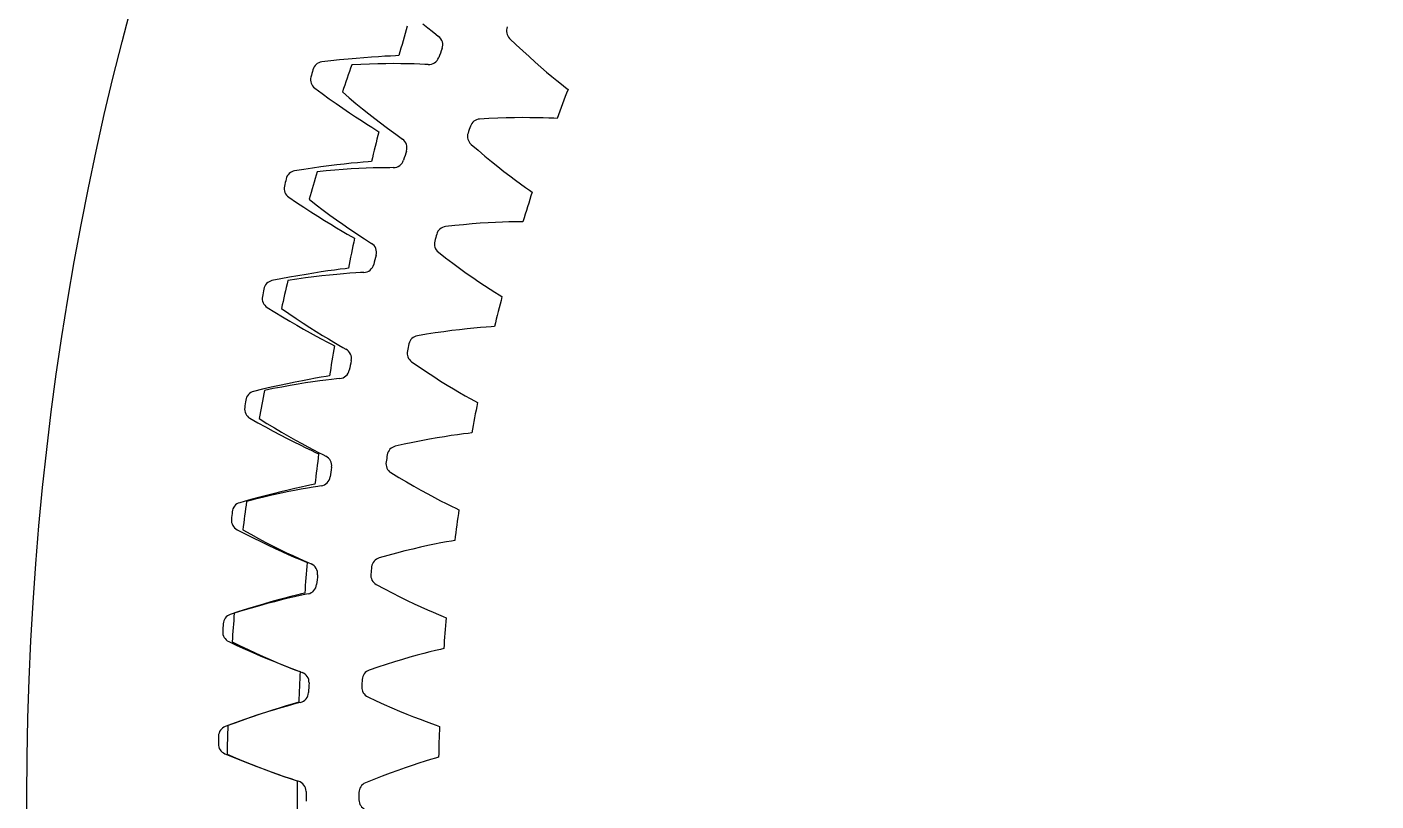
# Model space of a CAD drawing. Header units: millimetres. Extents: x -171 to 171, y -171 to 171.
# Drawn here: x -171.3 to -94.8, y -0.3 to 43.7 of the extents above; entities that cross this region are included whole.
import ezdxf

# ---------------------------------------------------------------- set-up
doc = ezdxf.new("R2010")
doc.units = ezdxf.units.MM

msp = doc.modelspace()

# ---------------------------------------------------------------- linework, layer by layer
at = {"layer": 'fixed_ring'}
for p, q in [((-154.094903, 41.734365), (-154.609004, 41.675667)), ((-153.596647, 41.788179), (-154.094903, 41.734365)), ((-153.115714, 41.835954), (-153.596647, 41.788179)), ((-152.653441, 41.877939), (-153.115714, 41.835954)), ((-152.21149, 41.914398), (-152.653441, 41.877939)), ((-151.791991, 41.945609), (-152.21149, 41.914398)), ((-151.397806, 41.971859), (-151.791991, 41.945609)), ((-151.033016, 41.993443), (-151.397806, 41.971859)), ((-150.704045, 42.01063), (-151.033016, 41.993443)), ((-150.42298, 42.023571), (-150.704045, 42.01063)), ((-150.231007, 42.031472), (-150.42298, 42.023571)), ((-155.002906, 40.185872), (-154.584999, 39.880751)), ((-154.584999, 39.880751), (-154.178452, 39.587707)), ((-154.178452, 39.587707), (-153.783981, 39.308475)), ((-153.783981, 39.308475), (-153.402869, 39.043498)), ((-153.402869, 39.043498), (-153.036691, 38.793369)), ((-153.036691, 38.793369), (-152.687439, 38.558901)), ((-152.687439, 38.558901), (-152.35774, 38.341255)), ((-152.35774, 38.341255), (-152.051288, 38.142194)), ((-152.051288, 38.142194), (-151.773802, 37.96466)), ((-151.773802, 37.96466), (-151.535862, 37.814494)), ((-151.535862, 37.814494), (-151.372881, 37.712743)), ((-152.255095, 35.985948), (-152.583122, 35.955696)), ((-151.974766, 36.010053), (-152.255095, 35.985948)), ((-151.783258, 36.02558), (-151.974766, 36.010053)), ((-155.632288, 35.575093), (-156.143649, 35.496003)), ((-155.136565, 35.648673), (-155.632288, 35.575093)), ((-154.657912, 35.715531), (-155.136565, 35.648673)), ((-154.197674, 35.775861), (-154.657912, 35.715531)), ((-153.757521, 35.829862), (-154.197674, 35.775861)), ((-153.339595, 35.877726), (-153.757521, 35.829862)), ((-152.946765, 35.919627), (-153.339595, 35.877726)), ((-152.583122, 35.955696), (-152.946765, 35.919627)), ((-156.478011, 33.991725), (-156.048303, 33.703461)), ((-156.048303, 33.703461), (-155.630428, 33.426811)), ((-155.630428, 33.426811), (-155.225167, 33.163482)), ((-155.225167, 33.163482), (-154.833822, 32.913867)), ((-154.833822, 32.913867), (-154.457989, 32.678494)), ((-154.457989, 32.678494), (-154.099691, 32.458095)), ((-154.099691, 32.458095), (-153.7616, 32.253729)), ((-153.7616, 32.253729), (-153.447477, 32.06701)), ((-153.447477, 32.06701), (-153.163152, 31.900648)), ((-153.163152, 31.900648), (-152.91943, 31.76006)), ((-152.91943, 31.76006), (-152.752532, 31.664868)), ((-153.891963, 29.861097), (-154.253884, 29.810599)), ((-153.565397, 29.904366), (-153.891963, 29.861097)), ((-153.286249, 29.939596), (-153.565397, 29.904366)), ((-153.09551, 29.962725), (-153.286249, 29.939596)), ((-156.923586, 29.35957), (-157.431398, 29.260213)), ((-156.431181, 29.4528), (-156.923586, 29.35957)), ((-155.955564, 29.538634), (-156.431181, 29.4528)), ((-155.498089, 29.617215), (-155.955564, 29.538634)), ((-155.060431, 29.688672), (-155.498089, 29.617215)), ((-154.644738, 29.753113), (-155.060431, 29.688672)), ((-154.253884, 29.810599), (-154.644738, 29.753113)), ((-157.705691, 27.743831), (-157.264863, 27.472878)), ((-157.264863, 27.472878), (-156.83632, 27.21306)), ((-156.83632, 27.21306), (-156.42091, 26.966051)), ((-156.42091, 26.966051), (-156.01995, 26.732192)), ((-156.01995, 26.732192), (-155.635057, 26.511947)), ((-155.635057, 26.511947), (-155.26828, 26.305967)), ((-155.26828, 26.305967), (-154.922331, 26.115204)), ((-154.922331, 26.115204), (-154.601033, 25.941121)), ((-154.601033, 25.941121), (-154.310319, 25.786194)), ((-154.310319, 25.786194), (-154.061201, 25.655407)), ((-154.061201, 25.655407), (-153.89065, 25.566926)), ((-154.632881, 23.775498), (-154.957468, 23.71928)), ((-154.355354, 23.821799), (-154.632881, 23.775498)), ((-154.165686, 23.852492), (-154.355354, 23.821799)), ((-157.966756, 23.097623), (-158.470217, 22.978156)), ((-157.478447, 23.210356), (-157.966756, 23.097623)), ((-157.006618, 23.315031), (-157.478447, 23.210356)), ((-156.552629, 23.411737), (-157.006618, 23.315031)), ((-156.118158, 23.500537), (-156.552629, 23.411737)), ((-155.705356, 23.581454), (-156.118158, 23.500537)), ((-155.317096, 23.654433), (-155.705356, 23.581454)), ((-154.957468, 23.71928), (-155.317096, 23.654433)), ((-158.684007, 21.452068), (-158.232755, 21.198855)), ((-158.232755, 21.198855), (-157.794221, 20.95628)), ((-157.794221, 20.95628), (-157.369319, 20.725982)), ((-157.369319, 20.725982), (-156.959379, 20.508248)), ((-156.959379, 20.508248), (-156.566034, 20.303479)), ((-156.566034, 20.303479), (-156.191358, 20.112244)), ((-156.191358, 20.112244), (-155.838099, 19.935385)), ((-155.838099, 19.935385), (-155.510134, 19.774213)), ((-155.510134, 19.774213), (-155.21349, 19.630967)), ((-155.21349, 19.630967), (-154.959369, 19.510187)), ((-154.959369, 19.510187), (-154.785436, 19.428557)), ((-155.455859, 17.609037), (-155.777955, 17.539959)), ((-155.180392, 17.666335), (-155.455859, 17.609037)), ((-154.992094, 17.704544), (-155.180392, 17.666335)), ((-158.276707, 16.931212), (-158.760148, 16.799154)), ((-157.809413, 17.054562), (-158.276707, 16.931212)), ((-157.359627, 17.169241), (-157.809413, 17.054562)), ((-156.92903, 17.275244), (-157.359627, 17.169241)), ((-156.519771, 17.372508), (-156.92903, 17.275244)), ((-156.13472, 17.460866), (-156.519771, 17.372508)), ((-155.777955, 17.539959), (-156.13472, 17.460866)), ((-158.760148, 16.799154), (-159.258461, 16.659766)), ((-159.41141, 15.126385), (-158.950449, 14.891312)), ((-158.950449, 14.891312), (-158.502617, 14.666363)), ((-158.502617, 14.666363), (-158.068895, 14.45314)), ((-158.068895, 14.45314), (-157.650623, 14.251876)), ((-157.650623, 14.251876), (-157.249448, 14.062907)), ((-157.249448, 14.062907), (-156.867466, 13.886719)), ((-156.867466, 13.886719), (-156.507454, 13.724044)), ((-156.507454, 13.724044), (-156.173341, 13.576039)), ((-156.173341, 13.576039), (-155.871237, 13.444699)), ((-155.871237, 13.444699), (-155.612515, 13.334118)), ((-155.612515, 13.334118), (-155.435474, 13.259467)), ((-155.760058, 11.482936), (-156.033029, 11.414732)), ((-155.573428, 11.528601), (-155.760058, 11.482936)), ((-158.362678, 10.767127), (-158.824698, 10.625296)), ((-157.917807, 10.899596), (-158.362678, 10.767127)), ((-157.491765, 11.022635), (-157.917807, 10.899596)), ((-157.086696, 11.136093), (-157.491765, 11.022635)), ((-156.705463, 11.239689), (-157.086696, 11.136093)), ((-156.352124, 11.332903), (-156.705463, 11.239689)), ((-156.033029, 11.414732), (-156.352124, 11.332903)), ((-159.302508, 10.474123), (-159.794885, 10.315033)), ((-158.824698, 10.625296), (-159.302508, 10.474123)), ((-159.886752, 8.776784), (-159.416809, 8.560223)), ((-159.416809, 8.560223), (-158.960388, 8.353257)), ((-158.960388, 8.353257), (-158.518532, 8.157445)), ((-158.518532, 8.157445), (-158.092589, 7.972969)), ((-158.092589, 7.972969), (-157.684219, 7.800098)), ((-157.684219, 7.800098), (-157.295533, 7.639236)), ((-157.295533, 7.639236), (-156.929339, 7.491003)), ((-156.929339, 7.491003), (-156.589606, 7.356398)), ((-156.589606, 7.356398), (-156.282519, 7.237172)), ((-156.282519, 7.237172), (-156.019605, 7.136964)), ((-156.019605, 7.136964), (-155.839736, 7.069411)), ((-158.226287, 4.612717), (-158.66554, 4.462666)), ((-157.805473, 4.752596), (-158.226287, 4.612717)), ((-157.405235, 4.882069), (-157.805473, 4.752596)), ((-157.028422, 5.000739), (-157.405235, 4.882069)), ((-156.679068, 5.107928), (-157.028422, 5.000739)), ((-156.363479, 5.202378), (-156.679068, 5.107928)), ((-156.093435, 5.28138), (-156.363479, 5.202378)), ((-155.908768, 5.33443), (-156.093435, 5.28138)), ((-159.592977, 4.132529), (-160.078641, 3.95399)), ((-159.121556, 4.302579), (-159.592977, 4.132529)), ((-158.66554, 4.462666), (-159.121556, 4.302579)), ((-160.109279, 2.413305), (-159.631098, 2.215599)), ((-159.631098, 2.215599), (-159.16681, 2.026941)), ((-159.16681, 2.026941), (-158.717518, 1.848851)), ((-158.717518, 1.848851), (-158.284578, 1.681455)), ((-158.284578, 1.681455), (-157.869658, 1.524957)), ((-157.869658, 1.524957), (-157.474884, 1.379675)), ((-157.474884, 1.379675), (-157.103087, 1.246117)), ((-157.103087, 1.246117), (-156.758271, 1.125125)), ((-156.758271, 1.125125), (-156.446686, 1.018202)), ((-156.446686, 1.018202), (-156.179996, 0.928526)), ((-156.179996, 0.928526), (-155.997584, 0.868177))]:
    msp.add_line(p, q, dxfattribs=at)
for centre, radius, start, end in [((0, 0), 156, 163.731767, 164.369499), ((-154.532847, 41.08052), 0.6, 97.29207, 165.112982), ((-154.642551, 40.665605), 0.6, 165.266765, 233.087677), ((0, 0), 160.5, 165.112982, 165.266765), ((0, 0), 156, 166.010248, 166.64798), ((-156.043891, 34.904354), 0.6, 99.570551, 167.391463), ((-156.137013, 34.485406), 0.6, 167.545246, 235.366158), ((0, 0), 160.5, 167.391463, 167.545246), ((0, 0), 156, 168.288729, 168.926461), ((-157.308198, 28.672998), 0.6, 101.849032, 169.669944), ((-157.38459, 28.250678), 0.6, 169.823727, 237.644639), ((0, 0), 160.5, 169.669944, 169.823727), ((0, 0), 156, 170.56721, 171.204942), ((-158.323768, 22.396303), 0.6, 104.127513, 171.948425), ((0, 0), 160.5, 171.948425, 172.102208), ((-158.38331, 21.97128), 0.6, 172.102208, 239.92312), ((0, 0), 156, 172.845691, 173.483423), ((0, 0), 160.5, 174.226906, 174.380689), ((-159.088996, 16.084195), 0.6, 106.405994, 174.226906), ((-159.131593, 15.657141), 0.6, 174.380689, 242.201601), ((0, 0), 156, 175.124172, 175.761904), ((-159.602671, 9.746655), 0.6, 108.684475, 176.505387), ((-159.628257, 9.318245), 0.6, 176.65917, 244.480082), ((0, 0), 160.5, 176.505387, 176.65917), ((0, 0), 156, 177.402653, 178.040385), ((-159.863982, 3.393703), 0.6, 110.962956, 178.783868), ((0, 0), 160.5, 178.783868, 178.937651), ((-159.872515, 2.964615), 0.6, 178.937651, 246.758563), ((0, 0), 156, 179.681134, 180.318866)]:
    msp.add_arc(centre, radius, start, end, dxfattribs=at)
at = {"layer": 'outer'}
msp.add_circle((0, 0), 171.326572, dxfattribs=at)
at = {"layer": 'thin_ring_external'}
for p, q in [((-148.872633, 43.845894), (-148.595248, 43.617308)), ((-148.595248, 43.617308), (-148.3435, 43.413613)), ((-148.3435, 43.413613), (-148.127184, 43.241467)), ((-148.127184, 43.241467), (-147.979857, 43.122075)), ((-152.393336, 41.538454), (-152.904798, 41.514558)), ((-151.898648, 41.556184), (-152.393336, 41.538454)), ((-151.421792, 41.56813), (-151.898648, 41.556184)), ((-150.964049, 41.574717), (-151.421792, 41.56813)), ((-150.527014, 41.576419), (-150.964049, 41.574717)), ((-150.112735, 41.573777), (-150.527014, 41.576419)), ((-149.723967, 41.56742), (-150.112735, 41.573777)), ((-149.364652, 41.558108), (-149.723967, 41.56742)), ((-149.041014, 41.546814), (-149.364652, 41.558108)), ((-148.764816, 41.534937), (-149.041014, 41.546814)), ((-148.575295, 41.528468), (-148.764816, 41.534937)), ((-153.435171, 39.976372), (-153.047129, 39.642323)), ((-153.047129, 39.642323), (-152.668496, 39.323469)), ((-152.668496, 39.323469), (-152.300341, 39.02016)), ((-152.300341, 39.02016), (-151.943935, 38.732851)), ((-151.943935, 38.732851), (-151.600825, 38.462152)), ((-151.600825, 38.462152), (-151.272958, 38.208899)), ((-151.272958, 38.208899), (-150.96289, 37.974295)), ((-150.96289, 37.974295), (-150.674195, 37.76017)), ((-150.674195, 37.76017), (-150.412374, 37.569596)), ((-150.412374, 37.569596), (-150.187551, 37.40872)), ((-150.187551, 37.40872), (-150.03432, 37.297006)), ((-154.361181, 35.490096), (-154.870756, 35.440115)), ((-153.868043, 35.533062), (-154.361181, 35.490096)), ((-153.392419, 35.569341), (-153.868043, 35.533062)), ((-152.93561, 35.599292), (-153.392419, 35.569341)), ((-152.499232, 35.623307), (-152.93561, 35.599292)), ((-152.085359, 35.641822), (-152.499232, 35.623307)), ((-151.696773, 35.655324), (-152.085359, 35.641822)), ((-151.337451, 35.664371), (-151.696773, 35.655324)), ((-151.013659, 35.669617), (-151.337451, 35.664371)), ((-150.737215, 35.671858), (-151.013659, 35.669617)), ((-150.547611, 35.675075), (-150.737215, 35.671858)), ((-155.321896, 33.876855), (-154.917304, 33.563055)), ((-154.917304, 33.563055), (-154.522884, 33.263951)), ((-154.522884, 33.263951), (-154.139722, 32.979835)), ((-154.139722, 32.979835), (-153.769111, 32.7111)), ((-153.769111, 32.7111), (-153.412626, 32.458273)), ((-153.412626, 32.458273), (-153.072255, 32.222092)), ((-153.072255, 32.222092), (-152.750613, 32.003626)), ((-152.750613, 32.003626), (-152.451361, 31.804521)), ((-152.451361, 31.804521), (-152.180151, 31.627565)), ((-152.180151, 31.627565), (-151.947407, 31.478377)), ((-151.947407, 31.478377), (-151.788671, 31.374633)), ((-156.017627, 29.349149), (-156.523985, 29.273214)), ((-155.527326, 29.417238), (-156.017627, 29.349149)), ((-155.054175, 29.477755), (-155.527326, 29.417238)), ((-154.599491, 29.530992), (-155.054175, 29.477755)), ((-154.164908, 29.577258), (-154.599491, 29.530992)), ((-153.75252, 29.616881), (-154.164908, 29.577258)), ((-153.365131, 29.650207), (-153.75252, 29.616881)), ((-153.006739, 29.677589), (-153.365131, 29.650207)), ((-152.683638, 29.699361), (-153.006739, 29.677589)), ((-152.407669, 29.715715), (-152.683638, 29.699361)), ((-152.218476, 29.728609), (-152.407669, 29.715715)), ((-156.894715, 27.688957), (-156.474628, 27.396225)), ((-156.474628, 27.396225), (-156.06545, 27.11765)), ((-156.06545, 27.11765), (-155.668281, 26.85347)), ((-155.668281, 26.85347), (-155.284432, 26.604009)), ((-155.284432, 26.604009), (-154.915502, 26.369714)), ((-154.915502, 26.369714), (-154.563516, 26.15122)), ((-154.563516, 26.15122), (-154.231138, 25.949463)), ((-154.231138, 25.949463), (-153.922111, 25.765898)), ((-153.922111, 25.765898), (-153.642219, 25.60302)), ((-153.642219, 25.60302), (-153.402161, 25.465912)), ((-153.402161, 25.465912), (-153.238334, 25.370408)), ((-157.358351, 23.131633), (-157.860172, 23.029941)), ((-156.872167, 23.224668), (-157.358351, 23.131633)), ((-156.402723, 23.309266), (-156.872167, 23.224668)), ((-155.95135, 23.38565), (-156.402723, 23.309266)), ((-155.519697, 23.454045), (-155.95135, 23.38565)), ((-155.10987, 23.514673), (-155.519697, 23.454045)), ((-154.724687, 23.567736), (-155.10987, 23.514673)), ((-154.368162, 23.613382), (-154.724687, 23.567736)), ((-154.046594, 23.651624), (-154.368162, 23.613382)), ((-153.771819, 23.682047), (-154.046594, 23.651624)), ((-153.583532, 23.704585), (-153.771819, 23.682047)), ((-158.149525, 21.428822), (-157.715039, 21.157922)), ((-157.715039, 21.157922), (-157.292171, 20.900603)), ((-157.292171, 20.900603), (-156.882031, 20.657047)), ((-156.882031, 20.657047), (-156.485944, 20.427511)), ((-156.485944, 20.427511), (-156.105533, 20.212359)), ((-156.105533, 20.212359), (-155.742849, 20.012123)), ((-155.742849, 20.012123), (-155.400603, 19.8276)), ((-155.400603, 19.8276), (-155.082605, 19.660054)), ((-155.082605, 19.660054), (-154.794762, 19.51168)), ((-154.794762, 19.51168), (-154.548016, 19.387008)), ((-154.548016, 19.387008), (-154.379527, 19.299994)), ((-154.639216, 17.618718), (-154.826107, 17.586596)), ((-158.379856, 16.853769), (-158.87583, 16.726587)), ((-157.899057, 16.971507), (-158.379856, 16.853769)), ((-157.434545, 17.079965), (-157.899057, 16.971507)), ((-156.987661, 17.179297), (-157.434545, 17.079965)), ((-156.560063, 17.269643), (-156.987661, 17.179297)), ((-156.153866, 17.351118), (-156.560063, 17.269643)), ((-155.771896, 17.423779), (-156.153866, 17.351118)), ((-155.418166, 17.487571), (-155.771896, 17.423779)), ((-155.09897, 17.542182), (-155.418166, 17.487571)), ((-154.826107, 17.586596), (-155.09897, 17.542182)), ((-159.083052, 15.112781), (-158.6353, 14.86442)), ((-158.6353, 14.86442), (-158.199845, 14.629029)), ((-158.199845, 14.629029), (-157.777803, 14.406732)), ((-157.777803, 14.406732), (-157.370513, 14.19772)), ((-157.370513, 14.19772), (-156.979613, 14.002273)), ((-156.979613, 14.002273), (-156.607178, 13.820817)), ((-156.607178, 13.820817), (-156.255956, 13.65401)), ((-156.255956, 13.65401), (-155.929819, 13.50292)), ((-155.929819, 13.50292), (-155.634775, 13.369437)), ((-155.634775, 13.369437), (-155.381985, 13.257526)), ((-155.381985, 13.257526), (-155.209273, 13.179229)), ((-155.382776, 11.486886), (-155.567783, 11.445263)), ((-158.146949, 10.806105), (-158.605317, 10.67407)), ((-157.70572, 10.928125), (-158.146949, 10.806105)), ((-157.283293, 11.040187), (-157.70572, 10.928125)), ((-156.881786, 11.142296), (-157.283293, 11.040187)), ((-156.504024, 11.234366), (-156.881786, 11.142296)), ((-156.154013, 11.316136), (-156.504024, 11.234366)), ((-155.838022, 11.386974), (-156.154013, 11.316136)), ((-155.567783, 11.445263), (-155.838022, 11.386974)), ((-159.079478, 10.531935), (-159.568311, 10.379595)), ((-158.605317, 10.67407), (-159.079478, 10.531935)), ((-159.692861, 8.757313), (-159.233011, 8.532138)), ((-159.233011, 8.532138), (-158.786105, 8.319289)), ((-158.786105, 8.319289), (-158.353263, 8.118832)), ((-158.353263, 8.118832), (-157.935832, 7.930889)), ((-157.935832, 7.930889), (-157.535462, 7.755656)), ((-157.535462, 7.755656), (-157.154247, 7.593454)), ((-157.154247, 7.593454), (-156.794967, 7.444798)), ((-156.794967, 7.444798), (-156.46154, 7.310557)), ((-156.46154, 7.310557), (-156.160065, 7.192314)), ((-156.160065, 7.192314), (-155.901891, 7.093457)), ((-155.901891, 7.093457), (-155.725406, 7.02408)), ((-158.103654, 4.648443), (-158.538077, 4.504052)), ((-157.6875, 4.781928), (-158.103654, 4.648443)), ((-157.291731, 4.904406), (-157.6875, 4.781928)), ((-156.919163, 5.015644), (-157.291731, 4.904406)), ((-156.573783, 5.115179), (-156.919163, 5.015644)), ((-156.261821, 5.202059), (-156.573783, 5.115179)), ((-155.994911, 5.27407), (-156.261821, 5.202059)), ((-155.812271, 5.325086), (-155.994911, 5.27407)), ((-159.45539, 4.182625), (-159.935807, 4.005523)), ((-158.989106, 4.348786), (-159.45539, 4.182625)), ((-158.538077, 4.504052), (-158.989106, 4.348786)), ((-159.977359, 2.378998), (-159.506613, 2.177597)), ((-159.506613, 2.177597), (-159.04942, 1.987845)), ((-159.04942, 1.987845), (-158.606908, 1.809751)), ((-158.606908, 1.809751), (-158.180425, 1.643367)), ((-158.180425, 1.643367), (-157.771629, 1.488806)), ((-157.771629, 1.488806), (-157.38263, 1.34628)), ((-157.38263, 1.34628), (-157.016228, 1.216163)), ((-157.016228, 1.216163), (-156.676381, 1.099123)), ((-156.676381, 1.099123), (-156.369262, 0.996427)), ((-156.369262, 0.996427), (-156.106377, 0.910881)), ((-156.106377, 0.910881), (-155.92658, 0.850607))]:
    msp.add_line(p, q, dxfattribs=at)
for centre, radius, start, end in [((-148.343087, 42.644515), 0.6, 339.381555, 52.743515), ((-35, 0), 120.5, 159.381555, 159.642836), ((-35, 0), 125, 160.602714, 161.348506), ((-148.536376, 42.127204), 0.6, 266.280875, 339.642836), ((-150.372692, 36.801522), 0.6, 342.308384, 55.670344), ((-150.539314, 36.275017), 0.6, 269.207705, 342.569665), ((-35, 0), 120.5, 162.308384, 162.569665), ((-35, 0), 125, 163.529543, 164.275335), ((-152.101302, 30.862518), 0.6, 345.235213, 58.597173), ((-35, 0), 120.5, 165.235213, 165.496494), ((-152.240824, 30.328192), 0.6, 272.134534, 345.496494), ((-35, 0), 125, 166.456372, 167.202165), ((-153.524409, 24.842998), 0.6, 348.162042, 61.524003), ((-35, 0), 120.5, 168.162042, 168.423323), ((-153.636465, 24.302245), 0.6, 275.061363, 348.423323), ((-35, 0), 125, 169.383201, 170.128994), ((-154.638299, 18.758665), 0.6, 351.088872, 64.450832), ((-35, 0), 120.5, 171.088872, 171.350153), ((-154.722598, 18.212896), 0.6, 277.988193, 351.350153), ((-35, 0), 125, 172.310031, 173.055823), ((-155.440066, 12.625393), 0.6, 354.015701, 67.377661), ((-35, 0), 120.5, 174.015701, 174.276982), ((-155.496388, 12.076031), 0.6, 280.915022, 354.276982), ((-35, 0), 125, 175.23686, 175.982652), ((-155.927619, 6.459182), 0.6, 356.94253, 70.30449), ((-35, 0), 120.5, 176.94253, 177.203811), ((-155.955816, 5.907661), 0.6, 283.841851, 357.203811), ((-35, 0), 125, 178.163689, 178.909482), ((-156.099685, 0.276121), 0.6, 359.86936, 73.23132), ((-35, 0), 120.5, 179.86936, 180.13064)]:
    msp.add_arc(centre, radius, start, end, dxfattribs=at)
at = {"layer": 'thin_ring_internal'}
for p, q in [((-143.95281, 43.010403), (-143.576582, 42.65067)), ((-143.576582, 42.65067), (-143.209582, 42.305584)), ((-143.209582, 42.305584), (-142.852208, 41.977269)), ((-142.852208, 41.977269), (-142.505743, 41.666228)), ((-142.505743, 41.666228), (-142.171741, 41.373135)), ((-142.171741, 41.373135), (-141.852151, 41.098906)), ((-141.852151, 41.098906), (-141.549528, 40.844855)), ((-141.549528, 40.844855), (-141.267426, 40.612975)), ((-141.267426, 40.612975), (-141.0113, 40.406598)), ((-141.0113, 40.406598), (-140.791148, 40.232386)), ((-140.791148, 40.232386), (-140.640066, 40.114541)), ((-145.130988, 38.459321), (-145.650798, 38.431894)), ((-144.627724, 38.48166), (-145.130988, 38.459321)), ((-144.142694, 38.497562), (-144.627724, 38.48166)), ((-143.677198, 38.507478), (-144.142694, 38.497562)), ((-143.232854, 38.511914), (-143.677198, 38.507478)), ((-142.811739, 38.511444), (-143.232854, 38.511914)), ((-142.416643, 38.506739), (-142.811739, 38.511444)), ((-142.051563, 38.498605), (-142.416643, 38.506739)), ((-141.722806, 38.488072), (-142.051563, 38.498605)), ((-141.442297, 38.476609), (-141.722806, 38.488072)), ((-141.250909, 38.467445), (-141.442297, 38.476609)), ((-146.138996, 36.996396), (-145.743684, 36.657745)), ((-145.743684, 36.657745), (-145.358387, 36.333216)), ((-145.358387, 36.333216), (-144.983617, 36.024906)), ((-144.983617, 36.024906), (-144.620683, 35.73325)), ((-144.620683, 35.73325), (-144.271174, 35.458833)), ((-144.271174, 35.458833), (-143.937086, 35.202466)), ((-143.937086, 35.202466), (-143.621041, 34.965321)), ((-143.621041, 34.965321), (-143.326697, 34.749192)), ((-143.326697, 34.749192), (-143.059683, 34.55711)), ((-143.059683, 34.55711), (-142.830346, 34.39518)), ((-142.830346, 34.39518), (-142.673054, 34.285761)), ((-147.066884, 32.387765), (-147.584421, 32.331992)), ((-146.565591, 32.437554), (-147.066884, 32.387765)), ((-146.082153, 32.47992), (-146.565591, 32.437554)), ((-145.617894, 32.515241), (-146.082153, 32.47992)), ((-145.174455, 32.543936), (-145.617894, 32.515241)), ((-144.753942, 32.566463), (-145.174455, 32.543936)), ((-144.359179, 32.583341), (-144.753942, 32.566463)), ((-143.994199, 32.595156), (-144.359179, 32.583341)), ((-143.665358, 32.602591), (-143.994199, 32.595156)), ((-143.384641, 32.606464), (-143.665358, 32.602591)), ((-143.193039, 32.607765), (-143.384641, 32.606464)), ((-147.993499, 30.871977), (-147.580283, 30.555419)), ((-147.580283, 30.555419), (-147.177839, 30.252415)), ((-147.177839, 30.252415), (-146.786792, 29.96503)), ((-146.786792, 29.96503), (-146.408473, 29.693629)), ((-146.408473, 29.693629), (-146.044499, 29.438708)), ((-146.044499, 29.438708), (-145.69691, 29.200969)), ((-145.69691, 29.200969), (-145.368386, 28.981436)), ((-145.368386, 28.981436), (-145.062679, 28.781703)), ((-145.062679, 28.781703), (-144.785573, 28.604489)), ((-144.785573, 28.604489), (-144.547736, 28.455325)), ((-144.547736, 28.455325), (-144.384703, 28.354659)), ((-148.668328, 26.219552), (-149.182048, 26.1356)), ((-148.170503, 26.296642), (-148.668328, 26.219552)), ((-147.6901, 26.365344), (-148.170503, 26.296642)), ((-147.228462, 26.425966), (-147.6901, 26.365344)), ((-146.787252, 26.478833), (-147.228462, 26.425966)), ((-146.368597, 26.524291), (-146.787252, 26.478833)), ((-145.975344, 26.562701), (-146.368597, 26.524291)), ((-145.611554, 26.59443), (-145.975344, 26.562701)), ((-145.283609, 26.619812), (-145.611554, 26.59443)), ((-145.003524, 26.639008), (-145.283609, 26.619812)), ((-144.812278, 26.650771), (-145.003524, 26.639008)), ((-149.510784, 24.655423), (-149.080899, 24.361903)), ((-149.080899, 24.361903), (-148.662508, 24.081328)), ((-148.662508, 24.081328), (-148.256351, 23.815728)), ((-148.256351, 23.815728), (-147.863775, 23.565391)), ((-147.863775, 23.565391), (-147.486423, 23.330727)), ((-147.486423, 23.330727), (-147.12637, 23.112324)), ((-147.12637, 23.112324), (-146.786348, 22.911059)), ((-146.786348, 22.911059), (-146.47019, 22.728319)), ((-146.47019, 22.728319), (-146.18382, 22.566502)), ((-146.18382, 22.566502), (-145.938192, 22.430548)), ((-145.938192, 22.430548), (-145.769906, 22.338935)), ((-149.930542, 19.973089), (-150.43891, 19.861208)), ((-149.437669, 20.07725), (-149.930542, 19.973089)), ((-148.961735, 20.172084), (-149.437669, 20.07725)), ((-148.504096, 20.257825), (-148.961735, 20.172084)), ((-148.066432, 20.334707), (-148.504096, 20.257825)), ((-147.650884, 20.40296), (-148.066432, 20.334707)), ((-147.260316, 20.462788), (-147.650884, 20.40296)), ((-146.898801, 20.514335), (-147.260316, 20.462788)), ((-146.572732, 20.557589), (-146.898801, 20.514335)), ((-146.294112, 20.592051), (-146.572732, 20.557589)), ((-146.103794, 20.614241), (-146.294112, 20.592051)), ((-150.686325, 18.365288), (-150.241052, 18.095682)), ((-150.241052, 18.095682), (-149.807963, 17.838374)), ((-149.807963, 17.838374), (-149.387909, 17.59535)), ((-149.387909, 17.59535), (-148.982248, 17.366825)), ((-148.982248, 17.366825), (-148.592644, 17.153118)), ((-148.592644, 17.153118), (-148.221201, 16.954703)), ((-148.221201, 16.954703), (-147.870695, 16.772306)), ((-147.870695, 16.772306), (-147.54503, 16.607104)), ((-147.54503, 16.607104), (-147.250251, 16.461167)), ((-147.250251, 16.461167), (-146.997565, 16.33883)), ((-146.997565, 16.33883), (-146.824527, 16.256544)), ((-150.363308, 13.797939), (-150.849758, 13.667018)), ((-149.893263, 13.918622), (-150.363308, 13.797939)), ((-149.44099, 14.029226), (-149.893263, 13.918622)), ((-149.008177, 14.129895), (-149.44099, 14.029226)), ((-148.596976, 14.220738), (-149.008177, 14.129895)), ((-148.210258, 14.301806), (-148.596976, 14.220738)), ((-147.852098, 14.373018), (-148.210258, 14.301806)), ((-147.528877, 14.434013), (-147.852098, 14.373018)), ((-147.252555, 14.48364), (-147.528877, 14.434013)), ((-147.063733, 14.516189), (-147.252555, 14.48364)), ((-150.849758, 13.667018), (-151.351258, 13.527543)), ((-151.516612, 12.020344), (-151.057281, 11.775457)), ((-151.057281, 11.775457), (-150.610787, 11.542183)), ((-150.610787, 11.542183), (-150.178088, 11.32246)), ((-150.178088, 11.32246), (-149.760552, 11.116429)), ((-149.760552, 11.116429), (-149.35986, 10.924317)), ((-149.35986, 10.924317), (-148.978136, 10.746482)), ((-148.978136, 10.746482), (-148.618193, 10.583499)), ((-148.618193, 10.583499), (-148.283991, 10.436327)), ((-148.283991, 10.436327), (-147.981683, 10.306705)), ((-147.981683, 10.306705), (-147.722693, 10.19835)), ((-147.722693, 10.19835), (-147.54542, 10.125636)), ((-150.036347, 7.758759), (-150.481905, 7.623622)), ((-149.609677, 7.882913), (-150.036347, 7.758759)), ((-149.20405, 7.996076), (-149.609677, 7.882913)), ((-148.822336, 8.098141), (-149.20405, 7.996076)), ((-148.4686, 8.188806), (-148.822336, 8.098141)), ((-148.149192, 8.267361), (-148.4686, 8.188806)), ((-147.875992, 8.332004), (-148.149192, 8.267361)), ((-147.68923, 8.374816), (-147.875992, 8.332004)), ((-151.423232, 7.32016), (-151.916368, 7.153507)), ((-150.944658, 7.47745), (-151.423232, 7.32016)), ((-150.481905, 7.623622), (-150.944658, 7.47745)), ((-151.999168, 5.639527), (-151.527149, 5.420088)), ((-151.527149, 5.420088), (-151.068583, 5.211545)), ((-151.068583, 5.211545), (-150.62453, 5.01578)), ((-150.62453, 5.01578), (-150.196367, 4.832857)), ((-150.196367, 4.832857), (-149.785781, 4.662913)), ((-149.785781, 4.662913), (-149.394915, 4.506189)), ((-149.394915, 4.506189), (-149.026609, 4.363106)), ((-149.026609, 4.363106), (-148.684869, 4.234404)), ((-148.684869, 4.234404), (-148.375933, 4.121485)), ((-148.375933, 4.121485), (-148.111413, 4.027434)), ((-148.111413, 4.027434), (-147.930433, 3.96451)), ((-149.869136, 1.612406), (-150.288389, 1.465137)), ((-149.470295, 1.747551), (-149.869136, 1.612406)), ((-149.094724, 1.870309), (-149.470295, 1.747551)), ((-148.746466, 1.980156), (-149.094724, 1.870309)), ((-148.431825, 2.076036), (-148.746466, 1.980156)), ((-148.162563, 2.155501), (-148.431825, 2.076036)), ((-147.978417, 2.208449), (-148.162563, 2.155501)), ((-151.649254, 0.951456), (-152.132553, 0.758121)), ((-151.179984, 1.134646), (-151.649254, 0.951456)), ((-150.725903, 1.30587), (-151.179984, 1.134646)), ((-150.288389, 1.465137), (-150.725903, 1.30587))]:
    msp.add_line(p, q, dxfattribs=at)
for centre, radius, start, end in [((-143.530504, 43.436616), 0.6, 158.18748, 225.263826), ((-35, 0), 113, 159.206805, 160.097543), ((-145.608521, 37.833385), 0.6, 94.040521, 161.116868), ((-145.740595, 37.445035), 0.6, 161.317915, 228.394261), ((-35, 0), 117.5, 161.116868, 161.317915), ((-35, 0), 113, 162.337239, 163.227978), ((-147.509523, 31.736686), 0.6, 97.170956, 164.247303), ((-147.620192, 31.341702), 0.6, 164.44835, 231.524696), ((-35, 0), 117.5, 164.247303, 164.44835), ((-35, 0), 113, 165.467674, 166.358413), ((-149.074752, 25.545271), 0.6, 100.301391, 167.377737), ((-149.163687, 25.144834), 0.6, 167.578784, 234.655131), ((-35, 0), 117.5, 167.377737, 167.578784), ((-35, 0), 113, 168.598109, 169.488848), ((-35, 0), 117.5, 170.508172, 170.709219), ((-150.299538, 19.27762), 0.6, 103.431826, 170.508172), ((-150.366472, 18.872924), 0.6, 170.709219, 237.785566), ((-35, 0), 113, 171.728544, 172.619282), ((-35, 0), 117.5, 173.638607, 173.839654), ((-151.180224, 12.952437), 0.6, 106.562261, 173.638607), ((-151.224958, 12.544689), 0.6, 173.839654, 240.916), ((-35, 0), 113, 174.858979, 175.749717), ((-151.714182, 6.588599), 0.6, 109.692695, 176.769042), ((-151.736583, 6.179016), 0.6, 176.970089, 244.046435), ((-35, 0), 117.5, 176.769042, 176.970089), ((-35, 0), 113, 177.989413, 178.880152), ((-35, 0), 117.5, 179.899476, 180.100524), ((-151.89982, 0.205097), 0.6, 112.82313, 179.899476), ((-151.89982, -0.205097), 0.6, 180.100524, 247.17687)]:
    msp.add_arc(centre, radius, start, end, dxfattribs=at)

doc.saveas('drawing.dxf')
